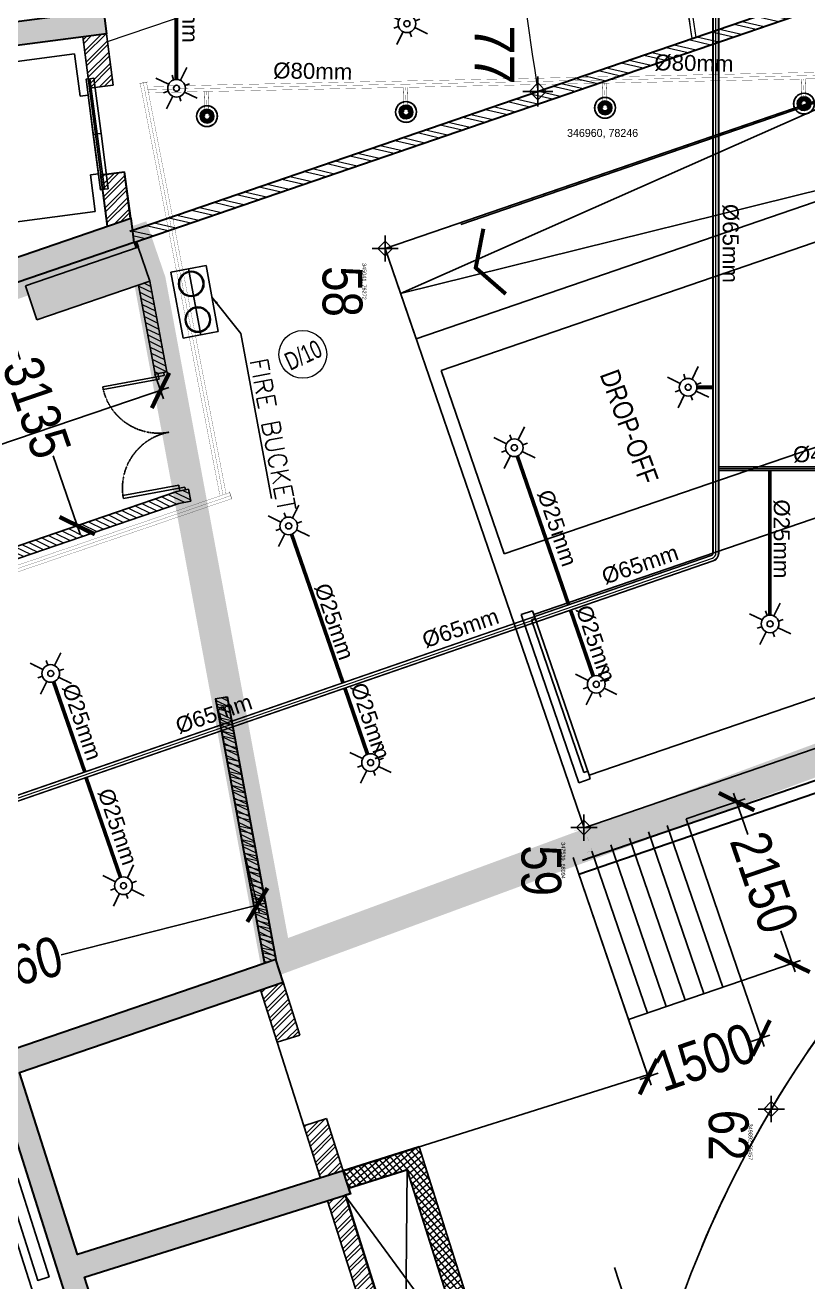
# Model space of a CAD drawing. Header units: inches. Extents: x 257070 to 799932, y -17980 to 269260.
# Drawn here: x 340520 to 350351, y 63285 to 79079 of the extents above; entities that cross this region are included whole.
import ezdxf
from ezdxf.enums import TextEntityAlignment as Align

# ---------------------------------------------------------------- set-up
doc = ezdxf.new("R2010")
doc.units = ezdxf.units.IN
doc.header["$MEASUREMENT"] = 0
doc.header["$PDMODE"] = 99
doc.header["$PDSIZE"] = 100
doc.linetypes.add('Basement 1floor plan$0$CENTERX2', pattern=[4, 2.5, -0.5, 0.5, -0.5])
doc.linetypes.add('basement1_AP$0$HIDDEN', pattern=[0.375, 0.25, -0.125])
for name, color, linetype in [('0-AES-F-FIRE BUCKET', 1, 'Continuous'), ('0-AES-F-SPRINKLER', 10, 'Continuous'), ('0-aes-ff Nozzel', 30, 'Continuous'), ('0-aes-water curtan pipe', 200, 'Continuous'), ('basement-1 r.c.c.$0$DSP_R.C.C.', 1, 'Continuous'), ('basement-1 r.c.c.$0$DSP_R.C.C. HATCH', 253, 'Continuous'), ('basement1_AP$0$A-_ANOTCUT_D-_-', 1, 'Continuous'), ('basement1_AP$0$A-_ANOTDIR_T-_-', 1, 'Continuous'), ('basement1_AP$0$A-_ANOTPATN_H-_-', 253, 'Continuous'), ('basement1_AP$0$A-_ROAD----_E-_-', 2, 'Continuous'), ('basement1_AP$0$A-_ROAD----_E-N-', 2, 'Continuous'), ('basement1_AP$0$A-_SITELNSP_E-N-', 9, 'Continuous'), ('BOH HACH', 2, 'Continuous'), ('DSP_DOOR', 8, 'Continuous'), ('DSP_LIFT CAR', 251, 'Continuous'), ('DSP_SLAB CO-ORDINATES', 160, 'Continuous'), ('DSP_TEXT', 6, 'Continuous'), ('DSP_TREE CO-ORDINATES', 206, 'Continuous'), ('DSP_WALL', 7, 'Continuous'), ('ELE', 141, 'Continuous'), ('MES-DIM', 251, 'Continuous'), ('ROAD', 8, 'Continuous')]:
    doc.layers.add(name, color=color, linetype=linetype)
for name, color, linetype, lineweight in [('0-AES-F-SPRINKLER PIPE', 10, 'Continuous', 15), ('0-aes-FF-Sprinkler Header', 5, 'Continuous', 0), ('07--DIM-2', 2, 'Continuous', 25), ('08--DOOR REF', 7, 'Continuous', 20), ('08--DOORREF', 7, 'Continuous', 20), ('08--DOORREF-1', 7, 'Continuous', 20), ('dsp-ductoutline', 3, 'Continuous', 20), ('F--BRICKWALL HATCH', 252, 'Continuous', 20), ('F--BRICKWALL-3', 252, 'Continuous', 30), ('M--TILING-2', 252, 'Continuous', 18), ('Q--PARKING', 253, 'Continuous', 13), ('Q--ROAD MARK', 253, 'Continuous', 18)]:
    doc.layers.add(name, color=color, linetype=linetype, lineweight=lineweight)
doc.layers.add('A', color=7, linetype='Continuous', true_color=0x469d8b)
doc.styles.get("Standard").update_dxf_attribs({"font": 'arial.ttf'})
doc.styles.add('TEXT style 175', font='GOTHIC.TTF')
doc.styles.add('TEXT style 200', font='ARIALN.TTF')
doc.styles.add('Text style 250', font='ARIALN.TTF', dxfattribs={"height": 500})
doc.styles.add('TEXT style 75', font='ARIALN.TTF')
doc.dimstyles.new('75', dxfattribs={"dimscale": 1.5, "dimtxt": 200, "dimasz": 113, "dimexe": 113, "dimexo": 0, "dimgap": 25, "dimtad": 0, "dimdec": 0, "dimrnd": 5, "dimzin": 0, "dimdsep": 46, "dimtxsty": 'TEXT style 75', "dimblk": 'ARCHTICK', "dimcen": 0.09, "dimdle": 113, "dimclrd": 8, "dimclre": 8, "dimclrt": 256, "dimadec": 0, "dimazin": 0, "dimtfac": 1, "dimtdec": 0, "dimtofl": 0, "dimtmove": 1, "dimatfit": 3, "dimldrblk": 'OPEN90', "dimfxl": 0, "dimtolj": 1, "dimtzin": 0, "dimarcsym": 0})
doc.dimstyles.new('AES-PLUMBING', dxfattribs={"dimtxt": 100, "dimasz": 100, "dimexe": 0, "dimexo": 0, "dimgap": 0.01, "dimtad": 1, "dimdec": 0, "dimdsep": 46, "dimtxsty": 'Standard', "dimcen": 10, "dimclrd": 7, "dimclre": 7, "dimclrt": 7, "dimadec": 0, "dimazin": 0, "dimtfac": 1, "dimtdec": 0, "dimtmove": 0, "dimatfit": 3, "dimfxl": 1, "dimlwd": -1, "dimlwe": -1, "dimarcsym": 1})
doc.dimstyles.new('ISO-25', dxfattribs={"dimtxt": 2.5, "dimasz": 2.5, "dimexe": 1.25, "dimexo": 0.625, "dimtad": 1, "dimtxsty": 'Standard', "dimcen": 2.5, "dimadec": 0, "dimazin": 0, "dimtfac": 1, "dimtmove": 0, "dimatfit": 3, "dimfxl": 1, "dimarcsym": 0})
pattern_1 = [(167, (8796.36, -685026.5), (-35.71098, -154.681248), []), (167, (8729.04, -685068.57), (-35.71098, -154.681248), [])]
pattern_2 = [(45, (-880495.806, -1082619.096), (-44.1941738, 44.1941738), [])]
pattern_3 = [(116.0758525, (-880495.81, -1082619.1), (-101.048952, -49.450574), []), (116.0758525, (-880478.61, -1082568.93), (-101.048952, -49.450574), [])]

# ---------------------------------------------------------------- blocks, each defined once
blk = doc.blocks.new('*U174')
at = {"layer": 'DSP_SLAB CO-ORDINATES', "color": 206}
for p, q in [((0, -188), (0, 188)), ((-188, 0), (188, 0))]:
    blk.add_line(p, q, dxfattribs=at)
at = {"layer": 'DSP_SLAB CO-ORDINATES', "color": 206, "ltscale": 3.5}
blk.add_lwpolyline([(-105, 0), (0, 106), (105, 0), (0, -105), (-105, 0)], dxfattribs=at)
at = {"layer": 'DEFPOINTS', "style": 'TEXT style 175'}
blk.add_attdef('CORDINATE', (367, -572), '', height=100, dxfattribs=at)
at = {"layer": 'DSP_SLAB CO-ORDINATES', "color": 214, "style": 'TEXT style 175'}
blk.add_attdef('NO.', (-795, 833), '', height=500, rotation=270, dxfattribs=at)
blk = doc.blocks.new('_ArchTick')
at = {"color": 0, "linetype": 'ByBlock', "const_width": 0.15}
blk.add_lwpolyline([(-0.5, -0.5), (0.5, 0.5)], dxfattribs=at)
blk = doc.blocks.new('*D369')
at = {"layer": '07--DIM-2', "color": 251, "lineweight": -2, "ltscale": 1000, "transparency": 16777216}
for p, q in [((348822, 69103), (349563, 69357)), ((349419, 69427), (349597, 68909)), ((350190, 67180), (350012, 67698)), ((349519, 67069), (350260, 67323))]:
    blk.add_line(p, q, dxfattribs=at)
at = {"layer": 'DEFPOINTS', "color": 0, "ltscale": 1000, "transparency": 16777216}
for p in [(348822, 69103, 0), (350153, 67287), (349519, 67069, 0)]:
    blk.add_point(p, dxfattribs=at)
at = {"layer": '07--DIM-2', "color": 251, "lineweight": -2, "ltscale": 1000, "transparency": 16777216, "xscale": 350, "yscale": 350, "zscale": 350}
for p, rotation in [((349456, 69320), 108.9246908633263), ((350153, 67287), 288.9246908633262)]:
    blk.add_blockref('_ArchTick', p, dxfattribs=dict(at, rotation=rotation))
at = {"layer": '07--DIM-2', "ltscale": 1000, "transparency": 16777216, "insert": (349804, 68304), "char_height": 500, "attachment_point": 5, "rotation": 288.9247, "style": 'TEXT style 75'}
blk.add_mtext('\\A1;2150', dxfattribs=at)
blk = doc.blocks.new('_Open90')
at = {"color": 0, "linetype": 'ByBlock', "lineweight": -2}
for p, q in [((-0.5, 0.5), (0, 0)), ((0, 0), (-1, 0)), ((0, 0), (-0.5, -0.5))]:
    blk.add_line(p, q, dxfattribs=at)
blk = doc.blocks.new('*D370')
at = {"layer": '07--DIM-2', "color": 251, "lineweight": -2, "ltscale": 1000, "transparency": 16777216}
for p, q in [((349519, 67069), (349802, 66243)), ((348100, 66583), (348383, 65757)), ((349872, 66387), (349640, 66307)), ((348240, 65827), (348472, 65907))]:
    blk.add_line(p, q, dxfattribs=at)
at = {"layer": 'DEFPOINTS', "color": 0, "ltscale": 1000, "transparency": 16777216}
for p in [(349519, 67069), (348100, 66583, 0), (348347, 65864)]:
    blk.add_point(p, dxfattribs=at)
at = {"layer": '07--DIM-2', "color": 251, "lineweight": -2, "ltscale": 1000, "transparency": 16777216, "xscale": 350, "yscale": 350, "zscale": 350}
for p, rotation in [((349765, 66350), 18.92678096102953), ((348347, 65864), 198.9267809610296)]:
    blk.add_blockref('_ArchTick', p, dxfattribs=dict(at, rotation=rotation))
at = {"layer": '07--DIM-2', "ltscale": 1000, "transparency": 16777216, "insert": (349056, 66107), "char_height": 500, "attachment_point": 5, "rotation": 18.9268, "style": 'TEXT style 75'}
blk.add_mtext('\\A1;1500', dxfattribs=at)
blk = doc.blocks.new('*D371')
at = {"layer": '07--DIM-2', "color": 251, "lineweight": -2, "ltscale": 1000, "transparency": 16777216}
for p, q in [((342151, 74693), (342256, 74381)), ((342327, 74524), (339717, 73640)), ((335899, 72347), (338509, 73231)), ((335936, 72587), (336042, 72276))]:
    blk.add_line(p, q, dxfattribs=at)
at = {"layer": 'DEFPOINTS', "color": 0, "ltscale": 1000, "transparency": 16777216}
for p in [(342151, 74693, 0), (335936, 72587, 0), (336006, 72383)]:
    blk.add_point(p, dxfattribs=at)
at = {"layer": '07--DIM-2', "color": 251, "lineweight": -2, "ltscale": 1000, "transparency": 16777216, "xscale": 350, "yscale": 350, "zscale": 350}
for p, rotation in [((342220, 74488), 18.71544938462726), ((336006, 72383), 198.7154493846272)]:
    blk.add_blockref('_ArchTick', p, dxfattribs=dict(at, rotation=rotation))
at = {"layer": '07--DIM-2', "ltscale": 1000, "transparency": 16777216, "insert": (339113, 73436), "char_height": 500, "attachment_point": 5, "rotation": 18.7154, "style": 'TEXT style 75'}
blk.add_mtext('\\A1;6560', dxfattribs=at)
blk = doc.blocks.new('*D372')
at = {"layer": '07--DIM-2', "color": 251, "lineweight": -2, "ltscale": 1000, "transparency": 16777216}
for p, q in [((340120, 75862), (340458, 74876)), ((339982, 75695), (340263, 75792)), ((341211, 72682), (340873, 73668)), ((341000, 72729), (341281, 72826))]:
    blk.add_line(p, q, dxfattribs=at)
at = {"layer": 'DEFPOINTS', "color": 0, "ltscale": 1000, "transparency": 16777216}
for p in [(339982, 75695, 0), (340157, 75755), (341000, 72729, 0)]:
    blk.add_point(p, dxfattribs=at)
at = {"layer": '07--DIM-2', "color": 251, "lineweight": -2, "ltscale": 1000, "transparency": 16777216, "xscale": 350, "yscale": 350, "zscale": 350}
for p, rotation in [((340157, 75755), 108.9418673911125), ((341174, 72789), 288.9418673911125)]:
    blk.add_blockref('_ArchTick', p, dxfattribs=dict(at, rotation=rotation))
at = {"layer": '07--DIM-2', "ltscale": 1000, "transparency": 16777216, "insert": (340666, 74272), "char_height": 500, "attachment_point": 5, "rotation": 288.9419, "style": 'TEXT style 75'}
blk.add_mtext('\\A1;3135', dxfattribs=at)
blk = doc.blocks.new('*D380')
at = {"layer": '07--DIM-2', "color": 251, "lineweight": -2, "ltscale": 1000, "transparency": 16777216}
for p, q in [((343261, 68718), (343465, 67913)), ((343547, 68050), (340972, 67397)), ((337095, 67154), (337299, 66348)), ((337162, 66430), (339736, 67083))]:
    blk.add_line(p, q, dxfattribs=at)
at = {"layer": 'DEFPOINTS', "color": 0, "ltscale": 1000, "transparency": 16777216}
for p in [(343261, 68718, 0), (337095, 67154, 0), (337271, 66458)]:
    blk.add_point(p, dxfattribs=at)
at = {"layer": '07--DIM-2', "color": 251, "lineweight": -2, "ltscale": 1000, "transparency": 16777216, "xscale": 350, "yscale": 350, "zscale": 350}
for p, rotation in [((343437, 68022), 14.23470821630876), ((337271, 66458), 194.2347082163088)]:
    blk.add_blockref('_ArchTick', p, dxfattribs=dict(at, rotation=rotation))
at = {"layer": '07--DIM-2', "ltscale": 1000, "transparency": 16777216, "insert": (340354, 67240), "char_height": 500, "attachment_point": 5, "rotation": 14.2347, "style": 'TEXT style 75'}
blk.add_mtext('\\A1;6360', dxfattribs=at)
blk = doc.blocks.new('basement1_AP$0$AUPLS009')
at = {"color": 0, "linetype": 'ByBlock'}
for p, q in [((-2.997, 1.22), (-10.363, 1.22)), ((-10.363, 1.22), (-10.363, -1.218)), ((-10.363, -1.218), (-2.997, -1.218))]:
    blk.add_line(p, q, dxfattribs=at)
blk = doc.blocks.new('basement1_AP$0$AUPLS007')
at = {"color": 0, "linetype": 'ByBlock'}
for p, q in [((-6.706, -1.118), (-6.706, 1.118)), ((-6.706, 1.118), (-6.553, 1.118)), ((-6.553, 1.118), (-6.553, 1.067)), ((-6.604, -1.016), (-6.604, 1.016)), ((-6.604, 1.016), (-6.553, 1.016)), ((-6.553, -1.067), (-6.553, 1.067)), ((-6.553, 1.067), (-1.981, 1.067)), ((-1.981, 1.067), (-1.981, -1.067)), ((-1.93, -0.991), (-1.93, 0.991)), ((-1.93, 0.991), (-0.15, 0.967)), ((-1.219, 0.991), (-1.168, 1.041)), ((-1.168, 1.041), (-0.229, 1.041)), ((-0.229, 1.041), (-0.154, 0.967)), ((-1.88, 0.864), (-1.88, -0.864)), ((-1.803, 0.762), (-1.753, 0.889)), ((-1.753, 0.889), (-0.838, 0.889)), ((-0.838, 0.889), (-1.143, 0.762)), ((-1.067, 0.737), (-0.781, 0.859)), ((-0.787, 0.864), (-0.747, 0.838)), ((0, 0.815), (0, -0.815)), ((-1.143, 0.762), (-1.803, 0.762)), ((-0.483, 0.483), (0, 0.432)), ((-0.483, 0.483), (-0.483, -0.483)), ((-0.483, -0.483), (0, -0.432)), ((-1.143, -0.762), (-1.803, -0.762)), ((-1.803, -0.762), (-1.753, -0.889)), ((-0.838, -0.889), (-1.143, -0.762)), ((-1.067, -0.737), (-0.781, -0.859)), ((-1.753, -0.889), (-0.838, -0.889)), ((-0.787, -0.864), (-0.747, -0.838)), ((-6.553, -1.016), (-6.604, -1.016)), ((-1.981, -1.067), (-6.553, -1.067)), ((-6.553, -1.067), (-6.553, -1.118)), ((-1.93, -0.991), (-0.15, -0.967)), ((-1.219, -0.991), (-1.168, -1.041)), ((-1.168, -1.041), (-0.229, -1.041)), ((-0.229, -1.041), (-0.154, -0.967)), ((-6.553, -1.118), (-6.706, -1.118))]:
    blk.add_line(p, q, dxfattribs=at)
for centre, radius, start, end in [((-0.152, 0.815), 0.152, 0, 89.2462), ((-0.829, 0.709), 0.152, 10.7953, 57.5288), ((-6.382, 0), 5.366, 352.1096, 7.8904), ((-4.55, 0), 3.94, 349.2047, 10.7953), ((-0.829, -0.709), 0.152, 302.4712, 349.2047), ((-0.152, -0.815), 0.152, 270.7538, 0)]:
    blk.add_arc(centre, radius, start, end, dxfattribs=at)
blk = doc.blocks.new('basement1_AP$0$d1')
at = {"layer": 'DSP_DOOR'}
for p, q in [((39676, 55366), (39733, 55385)), ((40055, 54261), (39676, 55366)), ((39733, 55385), (40112, 54280)), ((37576, 54646), (37519, 54626)), ((37519, 54626), (37898, 53521)), ((37955, 53541), (37576, 54646)), ((40112, 54280), (40055, 54261)), ((40112, 54280), (40169, 54299)), ((40151, 54167), (40112, 54280)), ((40207, 54186), (40151, 54167)), ((40169, 54299), (40207, 54186)), ((37898, 53521), (37842, 53502)), ((37842, 53502), (37880, 53388)), ((37880, 53388), (37937, 53408)), ((37898, 53521), (37955, 53541)), ((37937, 53408), (37898, 53521))]:
    blk.add_line(p, q, dxfattribs=at)
at = {"layer": 'DSP_DOOR', "linetype": 'basement1_AP$0$HIDDEN'}
for centre, start, end in [((40112, 54280), 111.8599, 198.9237), ((37898, 53521), 18.9247, 105.9895)]:
    blk.add_arc(centre, 1170, start, end, dxfattribs=at)
blk = doc.blocks.new('CE_B1_AP$0$S-Lift')
at = {"layer": 'DSP_LIFT CAR'}
for p, q in [((35115, 39510), (37453, 39510)), ((35115, 38975), (35115, 39510)), ((35115, 38975), (35115, 39510)), ((35115, 38975), (35115, 39510)), ((35115, 38975), (35115, 39510)), ((37453, 39510), (37453, 37510)), ((37453, 39510), (37453, 37510)), ((37453, 39510), (37453, 37510)), ((37453, 39510), (37453, 37510)), ((35015, 37975), (35015, 38975)), ((35015, 38975), (35115, 38975)), ((35015, 37975), (35015, 38975)), ((35015, 38975), (35115, 38975)), ((35115, 37975), (35015, 37975)), ((35115, 37975), (35015, 37975)), ((35115, 37510), (35115, 37975)), ((35115, 37510), (35115, 37975)), ((35115, 37510), (35115, 37975)), ((35115, 37510), (35115, 37975)), ((37453, 37510), (35115, 37510))]:
    blk.add_line(p, q, dxfattribs=at)
at = {"layer": 'DSP_LIFT CAR', "elevation": 0}
blk.add_lwpolyline([(37665, 37535), (37665, 39485), (37515, 39485), (37515, 37535)], close=True, dxfattribs=at)
for points in [[(34915, 38475), (34915, 39175), (34965, 39175), (34965, 38475), (34915, 38475)], [(34965, 38475), (34965, 39175), (35015, 39175), (35015, 38475), (34965, 38475)], [(34915, 37775), (34915, 38475), (34965, 38475), (34965, 37775), (34915, 37775)], [(34965, 37775), (34965, 38475), (35015, 38475), (35015, 37775), (34965, 37775)]]:
    blk.add_lwpolyline(points, dxfattribs=at)
blk = doc.blocks.new('CE_B2_AP$0$P-Lift')
at = {"layer": 'DSP_LIFT CAR', "color": 8}
for points in [[(-41486, 62598), (-41486, 62748), (-42786, 62748), (-42786, 62598), (-41486, 62598)], [(-43265, 60470), (-43265, 62496), (-42536, 62496), (-42536, 62496), (-41736, 62496), (-41736, 62496), (-41067, 62496), (-41067, 60470), (-41636, 60470), (-41636, 60370), (-42636, 60370), (-42636, 60470), (-43265, 60470)]]:
    blk.add_lwpolyline(points, dxfattribs=at)
at = {"layer": 'DSP_LIFT CAR', "color": 8, "elevation": 0}
for points in [[(-42135, 60320), (-42746, 60320), (-42746, 60370), (-42135, 60370), (-42135, 60320)], [(-41526, 60320), (-42135, 60320), (-42135, 60370), (-41526, 60370), (-41526, 60320)], [(-42135, 60270), (-42746, 60270), (-42746, 60320), (-42135, 60320), (-42135, 60270)], [(-41526, 60270), (-42135, 60270), (-42135, 60320), (-41526, 60320), (-41526, 60270)]]:
    blk.add_lwpolyline(points, dxfattribs=at)
blk = doc.blocks.new('OPEN-NO')
at = {"layer": '08--DOORREF-1'}
blk.add_circle((0, 0), 300, dxfattribs=at)
at = {"layer": '08--DOORREF', "width": 0.7}
blk.add_attdef('OPEINGNO', text='', height=225, rotation=24.75, dxfattribs=at).set_placement((3, -5), align=Align.MIDDLE)
blk = doc.blocks.new('A$C74B46BF2')
at = {"layer": 'basement-1 r.c.c.$0$DSP_R.C.C. HATCH'}
blk.add_hatch(color=8, dxfattribs=at).paths.add_polyline_path([(-11309, 46426), (-10611, 49856), (-10905, 49916), (-11603, 46486), (-17919, 47770), (-17918, 44576), (-17618, 44515), (-17619, 47403), (-13882, 46643), (-14446, 43870), (-14152, 43810), (-13588, 46584), (-11138, 46085), (-11702, 43312), (-11408, 43252), (-10844, 46026), (-8318, 45512), (-8317, 42624), (-8017, 42563), (-8019, 49329), (-8319, 49390), (-8318, 45818)])
at = {"layer": 'basement1_AP$0$A-_ANOTPATN_H-_-'}
h = blk.add_hatch(color=8, dxfattribs=at)
h.dxf.hatch_style = 1
h.paths.add_polyline_path([(10984, 44370), (10984, 44370), (10984, 41246), (10684, 41246), (10684, 41476), (10684, 44089), (7633, 44145), (7569, 41316), (7269, 41323), (7333, 44152), (4834, 44209), (4770, 41379), (4470, 41386), (4534, 44216), (1384, 44287), (1384, 41686), (1384, 41456), (1184, 41461), (1184, 38955), (1084, 38955), (1084, 41463), (-8017, 42563), (-8017, 42678), (1084, 41579), (1084, 48095), (1084, 48095), (1384, 48088), (1384, 44587), (3783, 44533), (3870, 48034), (3895, 49031), (3895, 49031), (3870, 48034), (4170, 48027), (4162, 47725), (4084, 44533)])
h.paths.add_polyline_path([(6853, 45213), (7051, 45322), (7046, 45096)], flags=17)
h.paths.add_polyline_path([(7085, 46795), (6891, 46913), (7090, 47022)], flags=17)
at = {"layer": 'F--BRICKWALL HATCH', "ltscale": 3.5}
h = blk.add_hatch(dxfattribs=at)
h.set_pattern_fill('ANSI32', color=8, scale=300, angle=71.0759, style=0)
h.set_pattern_definition(pattern_3)
h.paths.add_polyline_path([(-10611, 49856), (-10671, 49562), (-10034, 49432), (-9974, 49726)])
h.paths.add_polyline_path([(-8896, 49507), (-8956, 49213), (-8319, 49084), (-8319, 49390)])
at = {"layer": 'F--BRICKWALL HATCH'}
h = blk.add_hatch(dxfattribs=at)
h.set_pattern_fill('ANSI37', color=8, scale=500, angle=-23.5735)
h.set_pattern_definition([(21.426542, (-414694.4, -1088673.48), (-22.8317532, 58.180418), []), (111.426542, (-414694.4, -1088673.48), (-58.180418, -22.8317532), [])])
h.paths.add_polyline_path([(10756, 48225), (10756, 48025), (10986, 48020), (10986, 48320), (9486, 49816), (7935, 49854), (7933, 49773), (7930, 49624), (9389, 49588)])
h.paths.add_polyline_path([(6676, 48733), (6656, 47902), (6656, 47898), (6886, 47893), (6933, 49792), (6934, 49879), (6705, 49884), (6682, 48968), (3895, 49031), (3870, 48034), (4100, 48029), (4119, 48796), (6675, 48733)])
h = blk.add_hatch(dxfattribs=at)
h.set_pattern_fill('ANSI31', color=8, scale=500, style=0)
h.set_pattern_definition(pattern_2)
h.paths.add_polyline_path([(-7493, 49363), (-7493, 49211), (-6367, 49045), (-6361, 49081), (-6361, 49081), (-6351, 49154), (-6345, 49193)])
h = blk.add_hatch(dxfattribs=at)
h.set_pattern_fill('ANSI31', color=8, scale=500, style=0)
h.set_pattern_definition(pattern_2)
h.paths.add_polyline_path([(-4884, 42300), (-4734, 42282), (-4733, 48802), (-4711, 48951), (-4861, 48974), (-4883, 48824)])
h = blk.add_hatch(dxfattribs=at)
h.set_pattern_fill('ANSI31', color=8, scale=500, style=0)
h.set_pattern_definition(pattern_2)
h.paths.add_polyline_path([(-2238, 48586), (-2260, 48437), (1084, 47943), (1084, 48095)])
at = {"layer": 'F--BRICKWALL HATCH', "ltscale": 3.5}
h = blk.add_hatch(dxfattribs=at)
h.set_pattern_fill('ANSI32', color=8, scale=300, angle=71.0759, style=0)
h.set_pattern_definition(pattern_3)
h.paths.add_polyline_path([(1384, 48088), (1384, 47788), (2073, 47772), (2080, 48072)])
h.paths.add_polyline_path([(3180, 48047), (3173, 47747), (3323, 47744), (3863, 47732), (3870, 48031)])
h = blk.add_hatch(dxfattribs=at)
h.set_pattern_fill('ANSI32', color=8, scale=300, angle=71.0759, style=0)
h.set_pattern_definition(pattern_3)
h.paths.add_polyline_path([(4162, 47725), (8476, 47627), (8481, 47857), (4168, 47955)])
at = {"layer": 'basement-1 r.c.c.$0$DSP_R.C.C.', "color": 8}
for p, q in [((-7494, 49363), (-7944, 49363)), ((-7944, 49363), (-7944, 47863)), ((-7494, 47863), (-7494, 49363)), ((-7494, 47863), (-7944, 47863))]:
    blk.add_line(p, q, dxfattribs=at)
at = {"layer": 'basement-1 r.c.c.$0$DSP_R.C.C.', "color": 8, "lineweight": 30, "elevation": 0}
for points in [[(-17618, 44515), (-17918, 44576), (-17919, 47770), (-11603, 46486), (-10905, 49916), (-10611, 49856), (-11309, 46426), (-8318, 45818), (-8319, 49390), (-8019, 49329), (-8017, 42563), (-8317, 42624), (-8318, 45512), (-10844, 46026), (-11408, 43252), (-11702, 43312), (-11138, 46085), (-13588, 46584), (-14152, 43810), (-14446, 43870), (-13882, 46643), (-17619, 47403)], [(1384, 48088), (1084, 48095), (1084, 41463), (1384, 41456), (1384, 44287), (4534, 44216), (4470, 41386), (4770, 41379), (4834, 44209), (7333, 44152), (7269, 41323), (7569, 41316), (7633, 44145), (10684, 44076), (10684, 41246), (10984, 41246), (10984, 44370), (4083, 44526), (4170, 48027), (3870, 48034), (3783, 44533), (1384, 44587)]]:
    blk.add_lwpolyline(points, close=True, dxfattribs=at)
at = {"layer": 'basement-1 r.c.c.$0$DSP_R.C.C. HATCH', "color": 8}
blk.add_trace([(-7494, 49363), (-7944, 49363), (-7494, 47863), (-7944, 47863)], dxfattribs=at)
at = {"layer": 'dsp-ductoutline', "color": 8, "ltscale": 3.5, "const_width": 25, "elevation": 0}
blk.add_lwpolyline([(4119, 48796), (4100, 48029), (4170, 48027), (4168, 47963), (6656, 47902), (6675, 48733)], close=True, dxfattribs=at)
at = {"layer": 'DSP_DOOR', "color": 8}
blk.add_line((-8956, 49213), (-10034, 49432), dxfattribs=at)
at = {"layer": 'DSP_WALL', "color": 8, "ltscale": 3.5}
blk.add_line((-10782, 49891), (-10630, 49860), dxfattribs=at)
at = {"layer": 'DSP_WALL', "color": 8}
for p, q in [((-9974, 49726), (-10611, 49856)), ((-10034, 49432), (-9974, 49726)), ((-10034, 49432), (-10671, 49562)), ((-8956, 49213), (-8896, 49507)), ((-8319, 49390), (-8896, 49507)), ((-7943, 49363), (-8019, 49363)), ((-7943, 49338), (-8019, 49338)), ((-8319, 49084), (-8956, 49213)), ((-7493, 49211), (-6367, 49045)), ((-6345, 49193), (-6367, 49045)), ((-6367, 49043), (-6345, 49193)), ((-4883, 48824), (-4861, 48974)), ((-4711, 48951), (-4861, 48974)), ((3870, 48031), (3895, 49031)), ((3895, 49031), (6682, 48968)), ((-4883, 48824), (-4884, 42300)), ((-4733, 48802), (-4711, 48951)), ((-2260, 48436), (-2238, 48585)), ((-2238, 48586), (1084, 48095)), ((-2260, 48437), (1084, 47943)), ((2080, 48072), (1384, 48088)), ((2073, 47772), (2080, 48072)), ((3173, 47747), (3180, 48047)), ((3870, 48031), (3180, 48047)), ((8481, 47857), (4168, 47955)), ((2073, 47772), (1384, 47788)), ((3863, 47732), (3173, 47747)), ((8476, 47627), (4162, 47725))]:
    blk.add_line(p, q, dxfattribs=at)
at = {"layer": 'DSP_WALL', "color": 8, "ltscale": 0.1}
for p, q in [((3895, 49031), (3870, 48034)), ((4119, 48796), (4100, 48028)), ((4119, 48796), (6676, 48733))]:
    blk.add_line(p, q, dxfattribs=at)
at = {"layer": 'DSP_WALL', "color": 8, "elevation": 0}
for points in [[(-7493, 49211), (-7493, 49363), (-6345, 49193)], [(-4883, 48802), (-4884, 42300)], [(-4733, 48802), (-4734, 42282)]]:
    blk.add_lwpolyline(points, dxfattribs=at)
at = {"layer": 'ELE', "color": 8, "ltscale": 0.1}
blk.add_line((3173, 47747), (2073, 47772), dxfattribs=at)
at = {"layer": 'MES-DIM', "color": 8, "ltscale": 0.1}
for p, q in [((4083, 44526), (4162, 47725)), ((9657, 44400), (4083, 44526))]:
    blk.add_line(p, q, dxfattribs=at)
at = {"color": 8, "extrusion": (5.04871e-29, 5.04871e-29, -1), "zscale": -0.9999999999999998, "rotation": 281.4958770815525}
blk.add_blockref('CE_B1_AP$0$S-Lift', (-35214, 75931, 0), dxfattribs=at)
at = {"color": 8, "extrusion": (5.04871e-29, -7.57306e-29, -1), "zscale": -0.9999999999999998, "rotation": 1.295667688940685}
blk.add_blockref('CE_B2_AP$0$P-Lift', (40262, -17658), dxfattribs=at)
at = {"layer": '08--DOOR REF', "color": 8, "rotation": 71.07585253523129}
blk.add_blockref('OPEN-NO', (-6000, 50881, 0), dxfattribs=at).add_auto_attribs({'OPEINGNO': 'D/10'})
at = {"layer": 'DSP_DOOR', "color": 8, "ltscale": 2, "xscale": -0.6097748763524052, "yscale": 0.6097748763859265, "zscale": 0.6097748764776635, "rotation": 190.5223902160609}
blk.add_blockref('basement1_AP$0$d1', (-35006, 76943), dxfattribs=at)
blk = doc.blocks.new('*U454')
at = {"layer": 'DSP_TREE CO-ORDINATES', "color": 162}
for p, q in [((0, -329), (0, 329)), ((-329, 0), (329, 0))]:
    blk.add_line(p, q, dxfattribs=at)
at = {"layer": 'DSP_TREE CO-ORDINATES', "color": 162, "ltscale": 3.5}
blk.add_lwpolyline([(-185, 0), (0, 185), (185, 0), (0, -184), (-185, 0)], dxfattribs=at)
at = {"layer": 'DEFPOINTS', "style": 'TEXT style 175'}
blk.add_attdef('CORDINATE', (367, -572), '', height=100, dxfattribs=at)
at = {"layer": 'DSP_TREE CO-ORDINATES', "color": 164, "style": 'TEXT style 200'}
blk.add_attdef('NO.', (445, -1570), '', height=1000, dxfattribs=at)
blk = doc.blocks.new('*U443')
at = {"layer": 'DSP_TREE CO-ORDINATES', "color": 162}
for p, q in [((0, -329), (0, 329)), ((-329, 0), (329, 0))]:
    blk.add_line(p, q, dxfattribs=at)
at = {"layer": 'DSP_TREE CO-ORDINATES', "color": 162, "ltscale": 3.5}
blk.add_lwpolyline([(-185, 0), (0, 185), (185, 0), (0, -184), (-185, 0)], dxfattribs=at)
at = {"layer": 'DEFPOINTS', "style": 'TEXT style 175'}
blk.add_attdef('CORDINATE', (367, -572), '', height=100, dxfattribs=at)
at = {"layer": 'DSP_TREE CO-ORDINATES', "color": 164, "style": 'TEXT style 200'}
blk.add_attdef('NO.', (445, -1570), '', height=1000, dxfattribs=at)
blk = doc.blocks.new('*U445')
at = {"layer": 'DSP_TREE CO-ORDINATES', "color": 162}
for p, q in [((0, -329), (0, 329)), ((-329, 0), (329, 0))]:
    blk.add_line(p, q, dxfattribs=at)
at = {"layer": 'DSP_TREE CO-ORDINATES', "color": 162, "ltscale": 3.5}
blk.add_lwpolyline([(-185, 0), (0, 185), (185, 0), (0, -184), (-185, 0)], dxfattribs=at)
at = {"layer": 'DEFPOINTS', "style": 'TEXT style 175'}
blk.add_attdef('CORDINATE', (367, -572), '', height=100, dxfattribs=at)
at = {"layer": 'DSP_TREE CO-ORDINATES', "color": 164, "style": 'TEXT style 200'}
blk.add_attdef('NO.', (19, -1570), '', height=1000, dxfattribs=at)
blk = doc.blocks.new('FIRE BUCKET')
at = {"layer": '0-AES-F-FIRE BUCKET', "color": 1, "ltscale": 10}
for points in [[(-326786, 834445), (-326863, 834002)], [(-325956, 834301), (-326786, 834445)], [(-325994, 834079), (-326825, 834223)], [(-325956, 834301), (-326032, 833857)], [(-326032, 833857), (-326863, 834002)]]:
    blk.add_lwpolyline(points, dxfattribs=at)
for centre, radius in [((-326636, 834191), 159), ((-326636, 834191), 150), ((-326186, 834112), 159), ((-326186, 834112), 150)]:
    blk.add_circle(centre, radius, dxfattribs=at)
blk = doc.blocks.new('*U744')
at = {"layer": '0-AES-F-SPRINKLER PIPE', "color": 200, "lineweight": 30, "const_width": 2.67}
for points in [[(-1770300, 132811), (-1770300, 127537)], [(-1770220, 132811), (-1770220, 127537)]]:
    blk.add_lwpolyline(points, dxfattribs=at)
at = {"layer": '0-AES-F-SPRINKLER PIPE', "color": 252, "lineweight": 30, "const_width": 2.67}
blk.add_lwpolyline([(-1770260, 132811), (-1770260, 127537)], dxfattribs=at)
blk = doc.blocks.new('*U745')
at = {"layer": '0-AES-F-SPRINKLER PIPE', "color": 200, "lineweight": 30, "const_width": 2.67}
for points in [[(-1770300, 132134), (-1770300, 124699)], [(-1770220, 132134), (-1770220, 124699)]]:
    blk.add_lwpolyline(points, dxfattribs=at)
at = {"layer": '0-AES-F-SPRINKLER PIPE', "color": 252, "lineweight": 30, "const_width": 2.67}
blk.add_lwpolyline([(-1770260, 132134), (-1770260, 124699)], dxfattribs=at)
blk = doc.blocks.new('*U746')
at = {"layer": '0-AES-F-SPRINKLER PIPE', "color": 200, "lineweight": 30, "const_width": 2.67}
for points in [[(-1770300, 148779), (-1770300, 123779)], [(-1770220, 148779), (-1770220, 123779)]]:
    blk.add_lwpolyline(points, dxfattribs=at)
at = {"layer": '0-AES-F-SPRINKLER PIPE', "color": 252, "lineweight": 30, "const_width": 2.67}
blk.add_lwpolyline([(-1770260, 148779), (-1770260, 123779)], dxfattribs=at)
blk = doc.blocks.new('*U701')
at = {"layer": '0-aes-FF-Sprinkler Header', "color": 1, "const_width": 5}
for points in [[(12087231, -3664419), (12087541, -3664419)], [(12087231, -3664469), (12087541, -3664469)]]:
    blk.add_lwpolyline(points, dxfattribs=at)
at = {"layer": '0-aes-FF-Sprinkler Header', "color": 8, "const_width": 2}
blk.add_lwpolyline([(12087231, -3664444), (12087541, -3664444)], dxfattribs=at)
blk = doc.blocks.new('Nozzel')
at = {"transparency": 33554585}
h = blk.add_hatch(color=30, dxfattribs=at)
h.dxf.hatch_style = 1
edge = h.paths.add_edge_path()
edge.add_ellipse((-1664094, 224269), major_axis=(0.9, 87), ratio=1, start_angle=0, end_angle=360)
edge = h.paths.add_edge_path(flags=16)
edge.add_arc((-1664094, 224269), 40, 0, 360)
blk.add_circle((-1664094, 224269), 40)
at = {"layer": '0-AES-F-SPRINKLER', "color": 13}
blk.add_circle((-1664094, 224269), 131, dxfattribs=at)
for major_axis, start_param, end_param in [((1, 130), 1.575618, 7.858803), ((0.9, 87), 1.580914353715009, 7.864099660894595)]:
    blk.add_ellipse((-1664094, 224269), major_axis=major_axis, ratio=1, start_param=start_param, end_param=end_param, dxfattribs=at)
at = {"layer": '0-AES-F-SPRINKLER PIPE', "lineweight": 30, "rotation": 180}
blk.add_blockref('*U701', (10423137, -3440175), dxfattribs=at)
blk = doc.blocks.new('*U603')
at = {"layer": '0-AES-F-SPRINKLER'}
for p, q in [((171672, 56809), (171672, 56871)), ((171562, 56699), (171500, 56699)), ((171783, 56699), (171845, 56699)), ((171672, 56588), (171672, 56526))]:
    blk.add_line(p, q, dxfattribs=at)
for radius in [111, 37.8]:
    blk.add_circle((171672, 56699), radius, dxfattribs=at)
at = {"layer": '0-AES-F-SPRINKLER PIPE'}
for points, override in [([(171468, 56903), (171594, 56777)], {"dimasz": 70, "dimtad": 0, "dimfxl": 13, "dimarcsym": 1}), ([(171877, 56903), (171751, 56777)], {"dimasz": 70, "dimtad": 0, "dimfxl": 13, "dimarcsym": 1}), ([(171468, 56494), (171594, 56620)], {"dimasz": 70, "dimtad": 0, "dimfxl": 13, "dimarcsym": 1}), ([(171877, 56494), (171751, 56620)], {"dimasz": 70, "dimgap": 0.625, "dimtad": 0, "dimfxl": 13, "dimarcsym": 1})]:
    blk.add_leader(points, dimstyle='ISO-25', override=override, dxfattribs=at)

msp = doc.modelspace()

# ---------------------------------------------------------------- hatches: boundary and pattern name
at = {"layer": 'F--BRICKWALL HATCH', "ltscale": 0.1}
h = msp.add_hatch(dxfattribs=at)
h.set_pattern_fill('STEEL', color=8, scale=50, angle=122, style=0)
h.set_pattern_definition(pattern_1)
h.paths.add_polyline_path([(350330, 79242.1), (350281.3, 79383.9), (341865.2, 76499.9), (341885, 76348.2)])
h = msp.add_hatch(dxfattribs=at)
h.set_pattern_fill('STEEL', color=8, scale=50, angle=122, style=0)
h.set_pattern_definition(pattern_1)
h.paths.add_polyline_path([(343057.1, 70638.2), (342909.6, 70610.8), (343526.3, 67287.5), (343669.7, 67336.7)])

# ---------------------------------------------------------------- linework, layer by layer
at = {"layer": '0-AES-F-SPRINKLER', "color": 7, "const_width": 100, "elevation": 0}
for points in [[(356607.5, 78193.9), (356438.2, 71883.8), (345953.6, 68179.4), (332024.7, 62667.8), (330604.2, 67058.4), (321899.6, 64138.4), (317671.9, 77137.1), (317715.9, 91029.5), (324246.5, 117779.9), (364035.7, 109784.7), (363210.3, 79337.2), (363210.3, 79337.2)], [(332024.7, 62667.8), (332024.7, 62667.8), (336792.7, 47939.3), (340789.2, 37039.3), (340789.2, 37039.3), (338666.9, 32692.4), (333044, 30733.9), (333044, 30733.9), (334157.5, 28784), (337209.3, 23245.1), (343530, 11881.2), (342936.4, 958.3), (361876.6, 525.3), (362280.3, 30665.5), (363047.2, 44628.4), (363210.3, 79337.2), (356607.5, 78193.9), (356438.2, 71883.8), (334567.8, 63896.3)]]:
    msp.add_lwpolyline(points, close=True, dxfattribs=at)
at = {"layer": '0-AES-F-SPRINKLER PIPE', "ltscale": 1000, "elevation": 0}
for points in [[(335046.6, 67546.9), (349140.2, 72418.2, 0.3197797), (349158.1, 72443.3), (349158.1, 86734.1)], [(335048.5, 67541.2), (349142.2, 72412.5, 0.3197797), (349164.1, 72443.3), (349164.1, 86734.1)], [(335059.2, 67510.5), (349152.8, 72381.8, 0.3197797), (349196.6, 72443.3), (349196.6, 86734.1)], [(335069.8, 67479.8), (349163.4, 72351.1, 0.3197797), (349229.1, 72443.3), (349229.1, 86734.1)], [(335071.7, 67474.1), (349165.4, 72345.4, 0.3197797), (349235.1, 72443.3), (349235.1, 86734.1)]]:
    msp.add_lwpolyline(points, format="xyb", dxfattribs=at)
for points in [[(342406.6, 78395.4), (342406.6, 81699)], [(342409.6, 78395.8), (342409.6, 81699)], [(342422.1, 78396.5), (342422.1, 81699)], [(342434.6, 78395.8), (342434.6, 81699)], [(342437.6, 78395.4), (342437.6, 81699)], [(348957.7, 74543.6), (349158.1, 74543.6)], [(348957.7, 74512.6), (349158.1, 74512.6)], [(348958.1, 74540.6), (349158.1, 74540.6)], [(348958.1, 74515.6), (349158.1, 74515.6)], [(348958.8, 74528.1), (349158.1, 74528.1)], [(347331.3, 71793), (346686.1, 73659.7)], [(347334.1, 71794), (346689, 73660.3)], [(347345.9, 71798), (346701.1, 73663.7)], [(347357.7, 71802.1), (346712.7, 73668.5)], [(347360.6, 71803.1), (346715.4, 73669.8)], [(352032.9, 73526.3), (349235.1, 73526.3)], [(352032.9, 73522.3), (349235.1, 73522.3)], [(352032.9, 73502.3), (349235.1, 73502.3)], [(352032.9, 73482.3), (349235.1, 73482.3)], [(352032.9, 73478.3), (349235.1, 73478.3)], [(349861.1, 71664.4), (349861.1, 73478.3)], [(349864.1, 71664.8), (349864.1, 73478.3)], [(349876.6, 71665.5), (349876.6, 73478.3)], [(349889.1, 71664.8), (349889.1, 73478.3)], [(349892.1, 71664.4), (349892.1, 73478.3)], [(344495.9, 70813), (343851.8, 72676.5)], [(344498.7, 70813.9), (343854.7, 72677.2)], [(344510.5, 70818), (343866.8, 72680.6)], [(344522.3, 70822.1), (343878.3, 72685.3)], [(344525.2, 70823.1), (343881, 72686.7)], [(347643, 70893.6), (347357.2, 71720.5)], [(347645.7, 70895), (347360.1, 71721.5)], [(347657.3, 70899.7), (347371.9, 71725.5)], [(347669.4, 70903.2), (347383.7, 71729.6)], [(347672.3, 70903.8), (347386.5, 71730.6)], [(341256.1, 69684.5), (340862.8, 70822.5)], [(341258.9, 69685.5), (340865.7, 70823.1)], [(341270.7, 69689.6), (340877.8, 70826.5)], [(341282.6, 69693.7), (340889.4, 70831.2)], [(341285.4, 69694.7), (340892.1, 70832.6)], [(344808.7, 69910.5), (344521.8, 70740.5)], [(344811.4, 69911.8), (344524.7, 70741.4)], [(344823, 69916.6), (344536.5, 70745.5)], [(344835, 69920), (344548.3, 70749.6)], [(344838, 69920.6), (344551.1, 70750.6)], [(341705.2, 68362.9), (341274.3, 69609.4)], [(341707.9, 68364.3), (341277.2, 69610.3)], [(341719.5, 68369), (341289, 69614.4)], [(341731.5, 68372.4), (341300.8, 69618.5)], [(341734.5, 68373.1), (341303.6, 69619.5)]]:
    msp.add_lwpolyline(points, dxfattribs=at)
at = {"layer": '0-aes-water curtan pipe', "ltscale": 1000, "const_width": 5, "elevation": 0}
msp.add_lwpolyline([(342055.6, 78364.2), (341953.6, 78344.4)], dxfattribs=at)
at = {"layer": '0-aes-water curtan pipe', "ltscale": 1000, "extrusion": (1.24687e-09, -7.48358e-09, 1), "const_width": 5, "elevation": 0}
msp.add_lwpolyline([(343085.9, 73214.2), (343118.8, 73118.2)], dxfattribs=at)
at = {"layer": 'A', "color": 8, "ltscale": 1000, "elevation": 0}
for points in [[(348585, 69021.9), (349282.4, 66988.2)], [(348821.5, 69103), (349518.9, 67069.2)], [(348112.1, 68859.7), (348809.4, 66826)], [(348348.5, 68940.8), (349045.9, 66907.1)], [(347875.6, 68778.6), (348572.9, 66744.9)], [(347402.6, 68616.5), (348338.4, 65887.3), (344513.7, 64680.8)], [(347402.6, 68616.5), (348100, 66582.7)], [(347639.1, 68697.6), (348336.5, 66663.8)], [(349518.9, 67069.2), (348100, 66582.7)], [(345537, 64762.4), (346311.8, 62324.3)], [(345294.6, 62003.4), (345317.6, 64693.2)], [(346087.2, 62253.4), (344537.6, 64374.3)]]:
    msp.add_lwpolyline(points, dxfattribs=at)
at = {"layer": 'basement1_AP$0$A-_ANOTCUT_D-_-', "color": 8, "const_width": 50, "elevation": 0}
msp.add_lwpolyline([(346275.3, 76519.4), (346179.5, 76028.6), (346556.5, 75700.3)], dxfattribs=at)
at = {"layer": 'basement1_AP$0$A-_ANOTDIR_T-_-', "color": 8}
msp.add_line((345992.7, 76572.9, 0), (351272.8, 78385.8, 0), dxfattribs=at)
at = {"layer": 'basement1_AP$0$A-_ROAD----_E-_-', "color": 8, "elevation": 0}
for points in [[(356438.2, 72048.3), (347539.6, 68992.6), (346468.2, 72114.5), (346468.2, 72114.5), (345041.4, 76271.8), (356204.6, 80103.1, 0.3585593), (356537.7, 80644.3), (356447.9, 81295.5)], [(355186.6, 70577.4, 0.2424183), (348024.2, 59942.4, 0.2350956)]]:
    msp.add_lwpolyline(points, format="xyb", dxfattribs=at)
at = {"layer": 'basement1_AP$0$A-_ROAD----_E-N-', "color": 8}
for p, q in [((345041.4, 76271.8, 0), (352117.2, 78700.3, 0)), ((345430.9, 75136.8, 0), (345041.4, 76271.8, 0))]:
    msp.add_line(p, q, dxfattribs=at)
at = {"layer": 'basement1_AP$0$A-_ROAD----_E-N-', "color": 8, "elevation": 0}
msp.add_lwpolyline([(351928.8, 77365.1), (345236.1, 75704.5), (351538.8, 78501.1)], dxfattribs=at)
at = {"layer": 'basement1_AP$0$A-_ROAD----_E-N-', "color": 8, "ltscale": 0.1, "elevation": 0}
msp.add_lwpolyline([(354849.2, 70385.9, 0.1621849), (349020.1, 63727.3, 0.1621849)], format="xyb", dxfattribs=at)
at = {"layer": 'BOH HACH', "color": 8, "ltscale": 0.1, "const_width": 0.5, "elevation": 0}
msp.add_lwpolyline([(347499.5, 68657.7), (347638.2, 68705.3), (347539.6, 68992.6), (347397.8, 68944)], dxfattribs=at)
at = {"layer": 'F--BRICKWALL-3', "color": 8}
for p, q in [((341836.4, 76490, 0), (350281.4, 79384, 0)), ((341885, 76348.2, 0), (350330, 79242.1, 0)), ((341471.8, 77196.9, 0), (341769.3, 77235.7, 0)), ((341845.4, 76651.7, 0), (341769.3, 77235.7, 0)), ((341555.8, 76552.4, 0), (341471.8, 77196.9, 0)), ((341918.1, 76279.3, 0), (341893.5, 76351.1, 0)), ((341941.8, 76287.4, 0), (341917.2, 76359.2, 0)), ((347522.2, 68586.2, 0), (354437.7, 70957.5, 0)), ((347473.1, 68410.8, 0), (354486.4, 70815.6, 0)), ((342909.6, 70610.8, 0), (343526.3, 67287.5, 0)), ((343057.1, 70638.2, 0), (343669.7, 67336.7, 0)), ((344513.7, 64680.8, 0), (345467.4, 64981.6, 0))]:
    msp.add_line(p, q, dxfattribs=at)
at = {"layer": 'F--BRICKWALL-3', "color": 8, "ltscale": 0.1}
msp.add_line((345467.4, 64981.6, 0), (344516, 64681.5, 0), dxfattribs=at)
at = {"layer": 'M--TILING-2', "color": 8, "linetype": 'Basement 1floor plan$0$CENTERX2', "ltscale": 1000, "const_width": 400, "elevation": 0}
msp.add_lwpolyline([(362913.5, 78945.2), (356607.5, 78193.9), (356438.2, 72048.3), (343669.7, 67336.7), (342600.9, 73096.2), (342087.7, 75861.7), (341941.8, 76287.4), (341917.2, 76359.2), (332268.4, 73048.3), (329845.4, 72318.4), (330647.8, 66756.1), (307375.3, 58777.1), (306624.2, 64255), (304158.1, 63408.2), (297379.9, 61087.4), (297421.1, 71567), (313496.8, 77026.1), (313768.1, 82434.7), (332643.3, 86444.5), (338945.2, 87865.2), (350086.4, 91684.8, -0.0291146), (350643, 101934, -0.0244026)], format="xyb", dxfattribs=at)
at = {"layer": 'Q--PARKING', "color": 8, "elevation": 0}
for points in [[(361560.4, 139748.1, 0.065199), (351861.8, 118379.9, 0.0164355), (350317.8, 112645.1, 0.0164355), (349153.9, 106821.3, 0.0164355), (348375.1, 100933.7, 0.0164355), (347984.6, 95007.6, 0.0447007), (348894, 78908.5)], [(356680.8, 130698, 0.0366544), (351909.6, 118365.3, 0.0164355), (350366.5, 112633.7, 0.0164355), (349203.2, 106813.2, 0.0164355), (348424.8, 100928.7, 0.0164355), (348034.6, 95005.9, 0.0446748), (348942.1, 78925)], [(348663.4, 80589.2, 0.0046934), (348894, 78908.5, 0.0046934)]]:
    msp.add_lwpolyline(points, format="xyb", dxfattribs=at)
at = {"layer": 'Q--ROAD MARK', "color": 8, "elevation": 0}
msp.add_lwpolyline([(341555.8, 78872.8), (346635.6, 80598)], dxfattribs=at)
at = {"layer": 'Q--ROAD MARK', "color": 8}
msp.add_arc((438297.3, 92033.6, 0), 92372.4, 187.111381, 188.584291, dxfattribs=at)
at = {"layer": 'ROAD', "color": 8}
msp.add_line((345430.9, 75136.8, 0), (352478.2, 77555.5, 0), dxfattribs=at)

# ---------------------------------------------------------------- block references
at = {"color": 8, "rotation": 288.9241474647687}
msp.add_blockref('A$C74B46BF2', (297823.3, 52764.2, 0), dxfattribs=at)
at = {"layer": '0-AES-F-FIRE BUCKET', "rotation": 290.3556169612604}
msp.add_blockref('FIRE BUCKET', (-325871.2, -520581, 0), dxfattribs=at)
at = {"layer": '0-AES-F-SPRINKLER', "color": 7, "rotation": 108.9424593604549}
for p in [(454671.5, -64873.4, 0), (451778.1, -65684.4, 0), (458204, -69442, 0), (456020.9, -70201.6, 0), (453186.6, -71184.8, 0), (459232.7, -72415.5, 0), (450197.6, -73038.9, 0), (457049.6, -73175.1, 0), (454215.2, -74158.3, 0), (451111.7, -75705.8, 0)]:
    msp.add_blockref('*U603', p, dxfattribs=at)
at = {"layer": '0-aes-ff Nozzel', "extrusion": (-5.49725e-10, -1.30482e-09, 1), "rotation": 271.9979046990187}
for p in [(181686.2, -1592861.6, 0), (184185.9, -1592809, 0), (176686.8, -1592966.7, 0), (179186.5, -1592914.1, 0)]:
    msp.add_blockref('Nozzel', p, dxfattribs=at)
at = {"layer": '0-aes-water curtan pipe', "color": 51, "extrusion": (6.44274e-09, -7.41711e-09, 1), "xscale": -1, "rotation": 271.2048963010496}
msp.add_blockref('*U746', (181085.5, 1845534.4, 0), dxfattribs=at)
at = {"layer": '0-aes-water curtan pipe', "color": 51, "extrusion": (-7.34756e-09, -1.4203e-09, 1), "xscale": -1, "rotation": 190.9404967084448}
msp.add_blockref('*U744', (2055884.7, 539549.6, 0), dxfattribs=at)
at = {"layer": '0-aes-water curtan pipe', "color": 51, "extrusion": (2.42639e-09, -7.0793e-09, 1), "xscale": -1, "rotation": 288.9188378736013}
msp.add_blockref('*U745', (-355862.6, 1704952.9, 0), dxfattribs=at)
at = {"layer": 'basement1_AP$0$A-_SITELNSP_E-N-', "color": 8}
for name, p, xscale, yscale, zscale, rotation in [('basement1_AP$0$AUPLS009', (355944.7, 76947.3, 0), 1000.000000000011, 1000.000000000011, 1000.000000000011, 18.92630606523312), ('basement1_AP$0$AUPLS007', (353455, 72788.1, 0), 999.9999999999987, 999.9999999999987, 999.9999999999987, 18.92788964342007)]:
    msp.add_blockref(name, p, dxfattribs=dict(at, xscale=xscale, yscale=yscale, zscale=zscale, rotation=rotation))
at = {"layer": 'DSP_SLAB CO-ORDINATES', "color": 8, "ltscale": 3.5}
msp.add_blockref('*U174', (346959.8, 78245.7, 0), dxfattribs=at).add_auto_attribs({'NO.': '77', 'CORDINATE': '346960, 78246'})
at = {"layer": 'DSP_TREE CO-ORDINATES', "color": 8, "ltscale": 1000, "xscale": 0.5, "yscale": 0.5, "zscale": 0.5, "rotation": 270}
for name, p, values in [('*U454', (345041.4, 76271.8, 0), {'NO.': '58', 'CORDINATE': '345041, 76272'}), ('*U443', (347539, 68994.2, 0), {'NO.': '59', 'CORDINATE': '347539, 68994'}), ('*U445', (349891.8, 65457.3, 0), {'NO.': '62', 'CORDINATE': '349892, 65457'})]:
    msp.add_blockref(name, p, dxfattribs=at).add_auto_attribs(values)

# ---------------------------------------------------------------- texts
at = {"layer": '0-AES-F-FIRE BUCKET', "color": 0, "extrusion": (1.00449e-09, 1.86405e-10, 1), "insert": (343921.1, 72994.5, 0), "char_height": 225, "attachment_point": 3, "text_direction": (0.18515, -0.98271, 0)}
msp.add_mtext_dynamic_manual_height_columns('{\\Fromans|c0;FIRE BUCKET}', width=2359.393, gutter_width=1500, heights=[0], dxfattribs=at)
at = {"layer": '0-AES-F-SPRINKLER PIPE', "color": 7, "linetype": 'Continuous', "lineweight": -3, "ltscale": 0.9, "char_height": 200, "width": 685.774}
for s, insert, attachment_point, rotation in [('%%C25mm', (342486.6, 79355, 0), 8, 269.8078), ('%%C65mm', (349273.6, 76335.8, 0), 8, 269.8078), ('%%C40mm', (350661.2, 73787.3, 0), 2, 0.1922), ('%%C25mm', (347299.9, 72791.1, 0), 2, 288.82422), ('%%C25mm', (349914.5, 72622.4, 0), 8, 269.8078), ('%%C65mm', (348210.3, 72396.7, 0), 2, 18.82422), ('%%C25mm', (344499.6, 71615.7, 0), 2, 288.82422), ('%%C65mm', (345955.2, 71597, 0), 2, 18.82422), ('%%C25mm', (347783.7, 71341, 0), 2, 288.82422), ('%%C25mm', (341330.9, 70355.1, 0), 2, 288.82422), ('%%C25mm', (344953, 70366.3, 0), 2, 288.82422), ('%%C65mm', (342857.7, 70520, 0), 2, 18.82422), ('%%C25mm', (341778.3, 69038.3, 0), 2, 288.82422)]:
    msp.add_mtext(s, dxfattribs=dict(at, insert=insert, attachment_point=attachment_point, rotation=rotation))
at = {"layer": '0-aes-water curtan pipe', "extrusion": (-5.11441e-09, -7.09866e-09, 1), "char_height": 200, "width": 685.774, "attachment_point": 2, "text_direction": (0.999844, -0.017665, 0)}
for insert in [(348922, 78702.4, 0), (344134.8, 78601.7, 0)]:
    msp.add_mtext('%%C80mm', dxfattribs=dict(at, insert=insert))
at = {"layer": 'DSP_TEXT', "color": 8, "style": 'Text style 250'}
msp.add_text('DROP-OFF', height=250, rotation=290.09739, dxfattribs=at).set_placement((347733.6, 74689.4, 0))

# ---------------------------------------------------------------- dimensions: what is measured, and where the dimension line sits
at = {"layer": '07--DIM-2', "color": 8, "ltscale": 1000}
for p1, p2, distance, picture, middle in [((340999.6, 72729.3, 0), (339981.8, 75695, 0), -184.9, '*D372', (340665.5, 74272.1)), ((342150.8, 74692.5, 0), (335936.4, 72587.2, 0), 215.7, '*D371', (339112.8, 73435.6)), ((348821.6, 69103, 0), (349518.9, 67069.2, 0), 670.3, '*D369', (349804.3, 68303.5)), ((343260.8, 68718.3, 0), (337094.6, 67154, 0), 718.1, '*D380', (340354.3, 67240.1)), ((349518.9, 67069.2), (348100, 66582.7, 0), 760.2, '*D370', (349056, 66106.9))]:
    dim = msp.add_aligned_dim(p1=p1, p2=p2, distance=distance, dimstyle='75', override={"dimscale": 1, "dimtxt": 500, "dimasz": 350, "dimclrd": 251, "dimclre": 251}, dxfattribs=at)
    dim.commit()
    dim.dimension.update_dxf_attribs({"geometry": picture, "text_midpoint": middle})

# ---------------------------------------------------------------- leaders
at = {"layer": '0-AES-F-FIRE BUCKET', "color": 0}
for points in [[(342866.3, 75660.9, 0), (343230.1, 75204.3, 0), (343614.9, 73130.9, 0)], [(348205.8, 60862.6, 0), (348613.8, 61347.7, 0), (347922.1, 63467.7, 0)]]:
    msp.add_leader(points, dimstyle='AES-PLUMBING', override={"dimgap": 25, "dimtad": 0}, dxfattribs=at)

doc.saveas('drawing.dxf')
